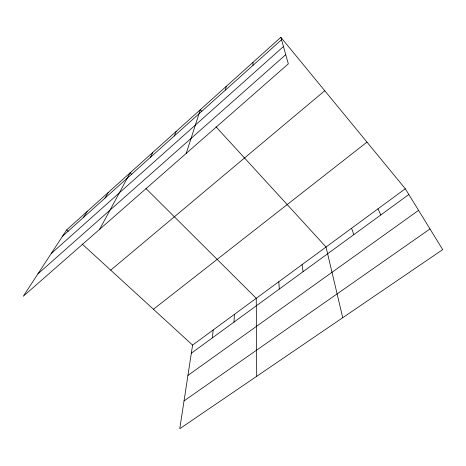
<?xml version="1.0" encoding="UTF-8"?>
<svg xmlns="http://www.w3.org/2000/svg" width="466" height="466" viewBox="0 0 466 466"><rect width="100%" height="100%" fill="white"/><g stroke="black" fill="none" stroke-linecap="round" stroke-linejoin="round"><path stroke-width="0.7" d="M252.968 65.368L252.997 62.333M233.984 322.105L234.398 314.369M212.339 337.902L213.183 329.963M405.303 188.759L192.586 345.096L179.771 428.708L442.7 249.619L405.303 188.759L280.847 37.292L66.685 229.866L23.3 296.242L288.332 63.859L280.847 37.292M225.48 90.031L226.179 86.449M186.202 153.407L200.339 109.685L201.801 111.287M174.255 135.985L176.136 131.453M150.355 157.426L152.755 152.475M99.66 229.289L130.16 172.793L131.686 174.319M104.972 198.143L108.304 192.446M83.408 217.488L87.159 211.459M62.543 236.21L281.534 39.738M51.155 253.632L283.456 46.559M37.915 273.886L285.745 54.673M110.704 270.158L324.761 90.736M153.442 309.267L366.981 142.118M191.34 353.222L408.833 194.508M187.944 375.398L418.579 210.364M184.029 400.906L429.996 228.946M66.685 229.866L68.281 231.328M82.109 243.986L192.586 345.096M145.975 188.538L256.259 298.304L256.702 376.307M215.962 126.758L326.037 247.015L342.731 317.713M377.978 208.844L380.821 214.948M351.574 228.247L353.77 234.689M302.044 264.653L303.092 271.672M278.796 281.738L279.326 289.019"/></g></svg>
